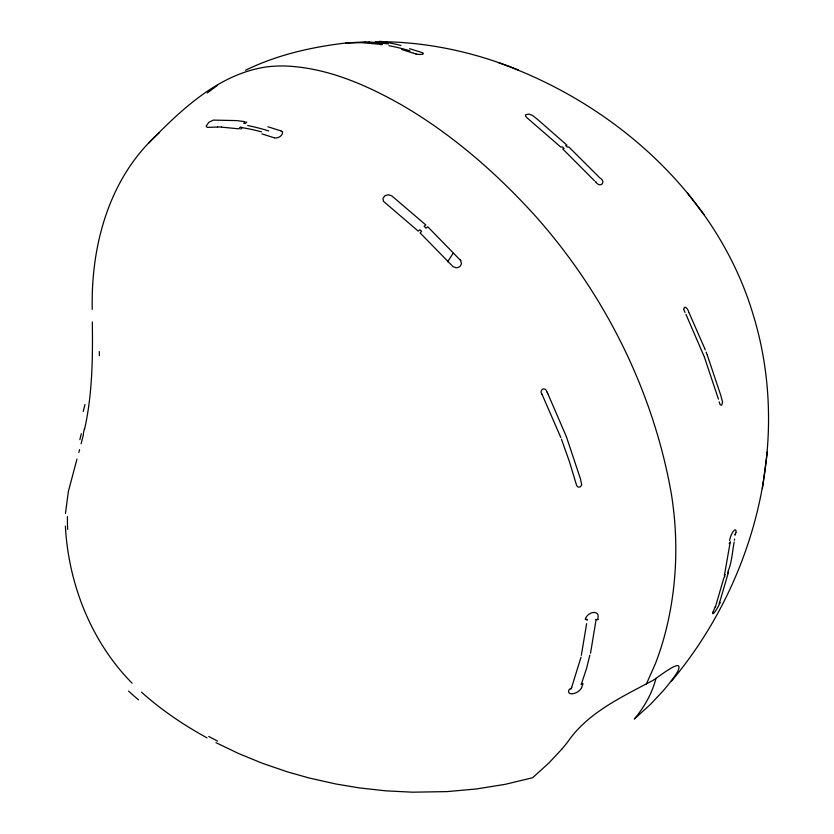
<?xml version="1.0" encoding="UTF-8"?>
<svg xmlns="http://www.w3.org/2000/svg" width="834" height="834" viewBox="0 0 834 834"><rect width="100%" height="100%" fill="white"/><g stroke="black" fill="none" stroke-linecap="round" stroke-linejoin="round"><path stroke-width="1.25" d="M671.089 681.628C754.864 582.174 791.8 440.811 753.269 315.012C717.615 195.031 614.324 103.666 498.492 62.665M65.469 513.452L68.378 491.424L76.968 459.096M587.032 619.86L587.084 619.318L585.739 619.36M587.053 619.579L587 620.121M597.842 619.62L598.166 616.441A7.256 4.827 -35.8 0 0 592.442 612.615A7.256 4.827 -35.8 0 0 585.228 619.412M586.636 623.676L581.329 655.305M596.112 619.433L590.524 653.241M735.046 535.063L735.849 532.728M735.171 534.021L735.088 534.761M730.23 542.006L724.308 576.002L725.371 574.689M734.546 539.087L734.389 540.255M762.401 488.588L767.301 452.08M734.16 542.006C732.335 551.806 731.866 562.397 727.967 571.488M84.536 429.437C92.449 394.18 92.803 357.859 92.324 321.914M83.421 434.462L81.138 443.803M727.613 573.031L728.551 571.968L720.013 601.064M79.605 449.609L78.844 452.403M655.983 678.396C652.094 693.429 644.265 707.242 634.278 719.054L650.395 704.449L663.291 690.656A566.651 327.095 60 0 0 669.389 683.234C672.35 679.397 675.363 675.571 677.802 671.37C685.465 654.19 654.169 680.878 651.125 681.315C620.996 697.485 587.626 712.809 567.714 741.937A566.651 327.22 60 0 1 561.626 749.37M715.395 606.944L723.881 577.858L724.934 576.565M719.763 601.752L719.315 603.003M713.049 611.968L715.019 607.246M581.256 684.391L586.604 668.274L589.836 655.17M719.752 603.034L719.888 602.429M571.217 688.498L571.665 687.341L571.446 687.925M571.707 687.226L581.006 657.192M581.548 687.894L583.018 683.526M646.298 684.182L655.253 664.01A492.206 284.175 60 0 0 665.74 631.182C674.445 596.758 677.406 560.938 674.987 525.514A320.339 184.95 60 0 0 671.464 494.541C653.627 392.063 605.401 295.173 536.575 217.361A453.821 262.012 60 0 0 398.965 103.426C364.281 84.046 326.334 67.804 286.145 66.032A295.966 170.876 60 0 0 265.327 67.085C217.945 74.528 180.79 110.057 148.692 143.114M729.844 542.673L729.521 543.226M453.018 253.4L447.629 261.793M240.797 129.124L242.1 127.529L240.265 127.237L238.941 128.832L221.51 127.143M246.76 121.962L245.436 123.526L243.695 123.244L245.071 121.681L236.814 120.607L213.379 120.106L208.802 122.317L206.113 126.247L207.166 127.394L217.611 127.06M561.616 749.359L548.72 763.152L532.603 777.757L505.07 784.356L476.381 788.974L447.045 791.602L412.59 792.196L385.735 790.83L359.371 787.911L335.977 784.012L308.799 777.913L287.011 771.731L261.991 763.141L238.305 753.394L215.964 742.646M159.513 132.596C109.504 176.422 90.802 244.769 92.251 309.372M207.27 92.949L217.559 85.276M245.592 70.254C276.951 54.867 311.311 47.111 345.818 42.993L365.156 41.877M569.539 689.228L568.788 690.281A7.225 3.711 -28.6 0 0 573.26 693.679A7.225 3.711 -28.6 0 0 581.454 687.914M380.606 44.692L382.337 44.483L361.57 42.659L345.891 42.993M388.425 43.9L369.087 41.94M375.164 41.7C424.214 41.231 473.034 51.583 518.404 70.025M596.758 619.516L597.415 619.568M409.546 48.664L421.962 52.563A5.306 1.293 5.8 0 1 422.338 54.252A5.306 1.293 5.8 0 1 415.718 54.001M267.912 126.768L280.578 130.782M261.928 133.899L274.313 137.808M401.717 49.519L413.643 53.261M414.404 53.522L413.727 53.293M207.072 737.902C183.688 725.017 161.358 710.036 141.499 692.147M596.06 182.458C600.814 188.421 606.579 181.562 599.698 177.84M132.106 683.192C91.135 641.732 68.451 583.873 65.375 526.087M598.364 176.412L568.944 147.045L567.11 146.972L565.65 145.606L567.005 145.231L537.982 119.783L532.728 115.582L529.069 114.091L525.493 114.779L525.556 116.145L526.88 117.667A15.658 6.953 23.7 0 0 527.182 117.948L560.75 147.065L562.397 146.867L564.097 148.473L562.7 148.9L594.527 180.842M598.489 176.547L599.208 177.308M459.93 259.77L427.779 226.796L426.091 228.151L424.141 226.316L425.83 224.961L391.959 196.021A15.658 12.969 -11.4 0 0 391.594 195.782L388.342 194.739L384.943 195.74L382.983 198.273L383.452 201.307L418.22 231.122L419.888 229.767L421.587 231.362L420.159 232.947L453.133 266.755L456.532 267.85L459.868 266.682L461.504 263.794L460.66 260.635M687.487 193.092L704.157 214.713M541.756 393.867C540.025 392.439 541.683 387.601 544.925 389.103A2.794 2.648 80.8 0 1 545.415 389.415M541.808 393.971L542.183 394.732M685.048 312.458L684.161 310.582A2.929 1.72 68 0 1 683.932 309.935M688.769 312.156C688.53 309.967 684.578 304.295 683.755 308.955A2.794 1.668 68.1 0 0 683.817 309.508M542.361 395.087L560.813 437.527M547.875 393.794L547.031 392.043M689.009 312.667L704.657 348.362M685.944 314.303L704.313 356.9M547.917 393.877L566.328 436.568M547 391.97L546.155 390.312A2.929 2.783 81.4 0 0 545.759 389.718M704.74 348.539L705.262 349.884M706.137 352.125L707.138 354.711M707.253 355.023L720.774 395.358L722.588 402.082L721.712 405.199L720.169 404.792L719.2 401.915M704.428 357.181L718.418 399.111M566.442 436.849L580.422 478.779M561.449 439.205L569.549 461.984L576.68 485.69L578.202 487.16L580.287 486.858L581.694 485.002L580.558 479.269M247.677 125.538A337.416 193.425 59.2 0 1 268.694 130.928M280.62 130.74A6.901 4.316 -28.8 0 1 281.767 131.355M281.892 131.272A5.306 3.263 -27.1 0 1 280.693 136.036A5.306 3.263 -27.1 0 1 274.323 137.798M240.359 127.394A332.735 194.478 61.1 0 1 261.553 131.866M217.57 126.956A292.724 164.955 57.4 0 1 221.469 127.029M460.014 259.708A15.356 14.126 1.5 0 1 460.743 260.573M571.3 688.696A12.593 7.277 -27.8 0 1 569.559 689.437M581.183 684.214A13.698 6.776 -29.4 0 1 582.215 683.703M597.457 619.495A15.387 9.716 -34.9 0 1 597.884 619.547M596.612 619.579A15.002 10.112 -40.6 0 1 596.081 619.506M217.591 741.103A476.6 337.749 -9.7 0 1 208.688 736.422M138.527 699.841A278.983 198.169 82.7 0 1 128.582 691.084M67.658 529.371A193.498 54.7 68.3 0 1 67.45 516.58M84.943 404.532A315.533 17.983 -79 0 1 83.233 411.423M81.305 433.722A237.919 26.208 -83.2 0 1 79.845 439.664M84.432 428.53A164.194 26.99 -86.9 0 1 83.327 433.555M99.361 355.67A162.974 3.013 89.2 0 1 99.309 351.604M379.689 41.252A337.416 196.157 60.8 0 1 400.914 45.484M416.072 53.887A6.901 1.543 6.8 0 1 414.686 53.491M388.915 45.714A332.735 189.662 58.9 0 1 409.984 50.811M365.188 41.971A292.724 172.763 62.7 0 1 369.118 42.044M596.341 182.333A15.356 7.662 37.3 0 1 595.58 181.541M719.659 603.003A12.593 2.043 -64.2 0 1 719.127 603.42M715.259 606.798A13.698 2.148 -58.4 0 1 715.593 606.579M729.635 540.505A7.256 2.127 -69 0 1 733.378 531.227A7.256 2.127 -69 0 1 736.099 532.342M729.166 543.591A15.387 4.212 -66.6 0 1 729.437 543.132M730.303 542.204A15.002 5.296 -69.1 0 1 729.969 542.767M719.857 602.951A7.225 1.095 -59.8 0 1 714.905 611.822A7.225 1.095 -59.8 0 1 712.997 612.052"/></g></svg>
